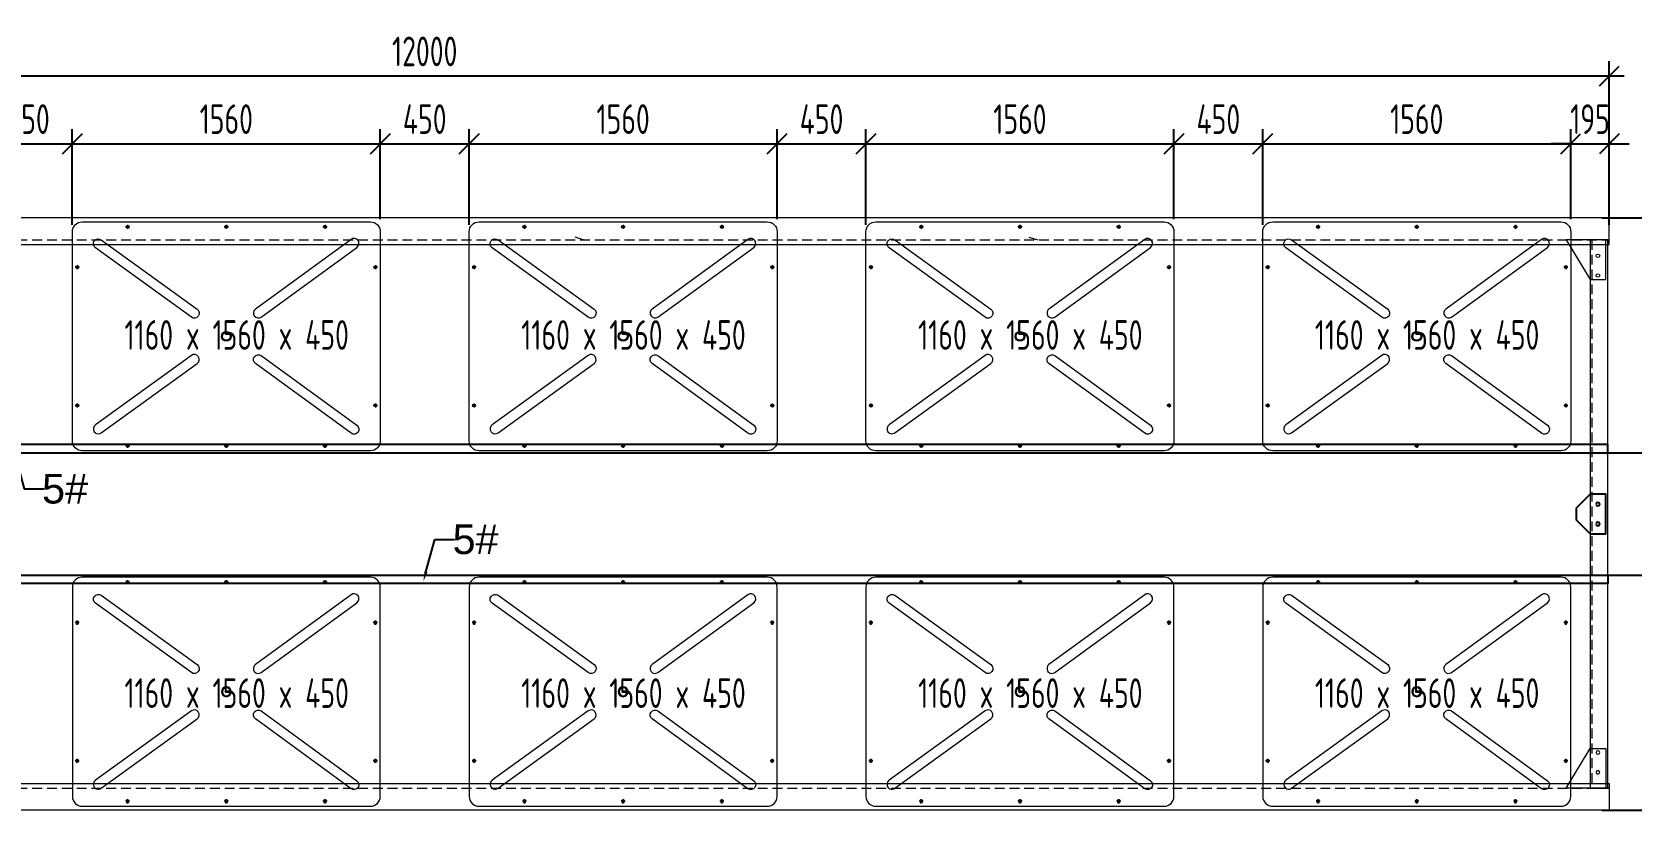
# Model space of a CAD drawing. Header units: millimetres. Extents: x 136606 to 1231039, y 82794 to 127364.
# Drawn here: x 893869 to 901969, y 117123 to 121139 of the extents above; entities that cross this region are included whole.
import ezdxf
from ezdxf import colors
from ezdxf.entities.mleader import LeaderData, LeaderLine
from ezdxf.math import Vec2, Vec3

# ---------------------------------------------------------------- set-up
doc = ezdxf.new("R2010")
doc.units = ezdxf.units.MM
doc.linetypes.add('CENTER', pattern=[0.6, 0.375, -0.075, 0.075, -0.075])
doc.linetypes.add('DASHED', pattern=[0.75, 0.5, -0.25])
for name, color, linetype, lineweight in [('0dim', 6, 'Continuous', 9), ('dim', 6, 'Continuous', 13), ('加强板', 140, 'Continuous', 18), ('文本', 3, 'Continuous', 13), ('浮箱', 160, 'Continuous', 20), ('铝型材', 7, 'Continuous', 13)]:
    doc.layers.add(name, color=color, linetype=linetype, lineweight=lineweight)
doc.layers.add('卡槽', color=242, linetype='Continuous')
doc.layers.add('标注', color=9, linetype='Continuous')
doc.styles.add('Arial', font='arial.ttf')
doc.styles.add('hztxt', font='ros1.shx', dxfattribs={"width": 0.8, "bigfont": 'hztxt.shx'})
doc.dimstyles.new('DIM-50', dxfattribs={"dimscale": 50, "dimtxt": 3, "dimasz": 2, "dimexe": 1.5, "dimexo": 1.5, "dimgap": 1, "dimtad": 1, "dimdec": 1, "dimdsep": 46, "dimtxsty": 'hztxt', "dimblk": 'OBLIQUE', "dimcen": 0, "dimdle": 1.5, "dimclrd": 9, "dimclre": 9, "dimclrt": 2, "dimadec": 1, "dimazin": 0, "dimtfac": 1, "dimtdec": 1, "dimtix": 1, "dimtmove": 2, "dimatfit": 3, "dimldrblk": 'OBLIQUE', "dimfxl": 15, "dimtolj": 1, "dimtzin": 0, "dimarcsym": 1})

# ---------------------------------------------------------------- blocks, each defined once
blk = doc.blocks.new('_Oblique')
at = {"color": 0, "linetype": 'ByBlock', "lineweight": -2}
blk.add_line((-0.5, -0.5), (0.5, 0.5), dxfattribs=at)
blk = doc.blocks.new('*D2362')
at = {"layer": 'Defpoints', "color": 0, "transparency": 16777216}
for p in [(889858.3, 120915.6), (889858.3, 120197.6, 0), (901858.3, 120197.6)]:
    blk.add_point(p, dxfattribs=at)
at = {"layer": '标注', "color": 9, "lineweight": -2, "transparency": 16777216}
for p, q in [((889858.3, 120272.6), (889858.3, 120990.6)), ((901858.3, 120272.6), (901858.3, 120990.6)), ((901933.3, 120915.6), (889783.3, 120915.6))]:
    blk.add_line(p, q, dxfattribs=at)
at = {"layer": '标注', "color": 9, "lineweight": -2, "transparency": 16777216, "xscale": 100, "yscale": 100, "zscale": 100, "rotation": 180}
blk.add_blockref('_Oblique', (889858.3, 120915.6), dxfattribs=at)
at = {"layer": '标注', "color": 9, "lineweight": -2, "transparency": 16777216, "xscale": 100, "yscale": 100, "zscale": 100}
blk.add_blockref('_Oblique', (901858.3, 120915.6), dxfattribs=at)
at = {"layer": '标注', "color": 2, "transparency": 16777216, "insert": (895858.3, 121040.6), "char_height": 150, "attachment_point": 5, "style": 'hztxt'}
blk.add_mtext('\\A1;12000', dxfattribs=at)
blk = doc.blocks.new('*D2367')
at = {"layer": 'Defpoints', "color": 0, "transparency": 16777216}
for p in [(894073.3, 120572.7), (893623.3, 120115.6, 0), (894073.3, 120086.6, 0)]:
    blk.add_point(p, dxfattribs=at)
at = {"layer": '标注', "color": 9, "lineweight": -2, "transparency": 16777216}
for p, q in [((893623.3, 120190.6), (893623.3, 120647.7)), ((894073.3, 120161.6), (894073.3, 120647.7)), ((893548.3, 120572.7), (894148.3, 120572.7))]:
    blk.add_line(p, q, dxfattribs=at)
at = {"layer": '标注', "color": 9, "lineweight": -2, "transparency": 16777216, "xscale": 100, "yscale": 100, "zscale": 100, "rotation": 180}
blk.add_blockref('_Oblique', (893623.3, 120572.7), dxfattribs=at)
at = {"layer": '标注', "color": 9, "lineweight": -2, "transparency": 16777216, "xscale": 100, "yscale": 100, "zscale": 100}
blk.add_blockref('_Oblique', (894073.3, 120572.7), dxfattribs=at)
at = {"layer": '标注', "color": 2, "transparency": 16777216, "insert": (893848.3, 120697.7), "char_height": 150, "attachment_point": 5, "style": 'hztxt'}
blk.add_mtext('\\A1;450', dxfattribs=at)
blk = doc.blocks.new('*D2368')
at = {"layer": 'Defpoints', "color": 0, "transparency": 16777216}
for p in [(895633.3, 120572.7), (894073.3, 120086.6, 0), (895633.3, 120115.6, 0)]:
    blk.add_point(p, dxfattribs=at)
at = {"layer": '标注', "color": 9, "lineweight": -2, "transparency": 16777216}
for p, q in [((894073.3, 120161.6), (894073.3, 120647.7)), ((895633.3, 120190.6), (895633.3, 120647.7)), ((893998.3, 120572.7), (895708.3, 120572.7))]:
    blk.add_line(p, q, dxfattribs=at)
at = {"layer": '标注', "color": 9, "lineweight": -2, "transparency": 16777216, "xscale": 100, "yscale": 100, "zscale": 100, "rotation": 180}
blk.add_blockref('_Oblique', (894073.3, 120572.7), dxfattribs=at)
at = {"layer": '标注', "color": 9, "lineweight": -2, "transparency": 16777216, "xscale": 100, "yscale": 100, "zscale": 100}
blk.add_blockref('_Oblique', (895633.3, 120572.7), dxfattribs=at)
at = {"layer": '标注', "color": 2, "transparency": 16777216, "insert": (894853.3, 120697.7), "char_height": 150, "attachment_point": 5, "style": 'hztxt'}
blk.add_mtext('\\A1;1560', dxfattribs=at)
blk = doc.blocks.new('*D2369')
at = {"layer": 'Defpoints', "color": 0, "transparency": 16777216}
for p in [(896083.3, 120572.7), (895633.3, 120115.6, 0), (896083.3, 120086.6, 0)]:
    blk.add_point(p, dxfattribs=at)
at = {"layer": '标注', "color": 9, "lineweight": -2, "transparency": 16777216}
for p, q in [((895633.3, 120190.6), (895633.3, 120647.7)), ((896083.3, 120161.6), (896083.3, 120647.7)), ((895558.3, 120572.7), (896158.3, 120572.7))]:
    blk.add_line(p, q, dxfattribs=at)
at = {"layer": '标注', "color": 9, "lineweight": -2, "transparency": 16777216, "xscale": 100, "yscale": 100, "zscale": 100, "rotation": 180}
blk.add_blockref('_Oblique', (895633.3, 120572.7), dxfattribs=at)
at = {"layer": '标注', "color": 9, "lineweight": -2, "transparency": 16777216, "xscale": 100, "yscale": 100, "zscale": 100}
blk.add_blockref('_Oblique', (896083.3, 120572.7), dxfattribs=at)
at = {"layer": '标注', "color": 2, "transparency": 16777216, "insert": (895858.3, 120697.7), "char_height": 150, "attachment_point": 5, "style": 'hztxt'}
blk.add_mtext('\\A1;450', dxfattribs=at)
blk = doc.blocks.new('*D2370')
at = {"layer": 'Defpoints', "color": 0, "transparency": 16777216}
for p in [(897643.3, 120572.7), (896083.3, 120086.6, 0), (897643.3, 120115.6, 0)]:
    blk.add_point(p, dxfattribs=at)
at = {"layer": '标注', "color": 9, "lineweight": -2, "transparency": 16777216}
for p, q in [((896083.3, 120161.6), (896083.3, 120647.7)), ((897643.3, 120190.6), (897643.3, 120647.7)), ((896008.3, 120572.7), (897718.3, 120572.7))]:
    blk.add_line(p, q, dxfattribs=at)
at = {"layer": '标注', "color": 9, "lineweight": -2, "transparency": 16777216, "xscale": 100, "yscale": 100, "zscale": 100, "rotation": 180}
blk.add_blockref('_Oblique', (896083.3, 120572.7), dxfattribs=at)
at = {"layer": '标注', "color": 9, "lineweight": -2, "transparency": 16777216, "xscale": 100, "yscale": 100, "zscale": 100}
blk.add_blockref('_Oblique', (897643.3, 120572.7), dxfattribs=at)
at = {"layer": '标注', "color": 2, "transparency": 16777216, "insert": (896863.3, 120697.7), "char_height": 150, "attachment_point": 5, "style": 'hztxt'}
blk.add_mtext('\\A1;1560', dxfattribs=at)
blk = doc.blocks.new('*D2371')
at = {"layer": 'Defpoints', "color": 0, "transparency": 16777216}
for p in [(898093.3, 120572.7), (897643.3, 120115.6, 0), (898093.3, 120086.6, 0)]:
    blk.add_point(p, dxfattribs=at)
at = {"layer": '标注', "color": 9, "lineweight": -2, "transparency": 16777216}
for p, q in [((897643.3, 120190.6), (897643.3, 120647.7)), ((898093.3, 120161.6), (898093.3, 120647.7)), ((897568.3, 120572.7), (898168.3, 120572.7))]:
    blk.add_line(p, q, dxfattribs=at)
at = {"layer": '标注', "color": 9, "lineweight": -2, "transparency": 16777216, "xscale": 100, "yscale": 100, "zscale": 100, "rotation": 180}
blk.add_blockref('_Oblique', (897643.3, 120572.7), dxfattribs=at)
at = {"layer": '标注', "color": 9, "lineweight": -2, "transparency": 16777216, "xscale": 100, "yscale": 100, "zscale": 100}
blk.add_blockref('_Oblique', (898093.3, 120572.7), dxfattribs=at)
at = {"layer": '标注', "color": 2, "transparency": 16777216, "insert": (897868.3, 120697.7), "char_height": 150, "attachment_point": 5, "style": 'hztxt'}
blk.add_mtext('\\A1;450', dxfattribs=at)
blk = doc.blocks.new('*D2372')
at = {"layer": 'Defpoints', "color": 0, "transparency": 16777216}
for p in [(899653.3, 120572.7), (898093.3, 120086.6, 0), (899653.3, 120115.6, 0)]:
    blk.add_point(p, dxfattribs=at)
at = {"layer": '标注', "color": 9, "lineweight": -2, "transparency": 16777216}
for p, q in [((898093.3, 120161.6), (898093.3, 120647.7)), ((899653.3, 120190.6), (899653.3, 120647.7)), ((898018.3, 120572.7), (899728.3, 120572.7))]:
    blk.add_line(p, q, dxfattribs=at)
at = {"layer": '标注', "color": 9, "lineweight": -2, "transparency": 16777216, "xscale": 100, "yscale": 100, "zscale": 100, "rotation": 180}
blk.add_blockref('_Oblique', (898093.3, 120572.7), dxfattribs=at)
at = {"layer": '标注', "color": 9, "lineweight": -2, "transparency": 16777216, "xscale": 100, "yscale": 100, "zscale": 100}
blk.add_blockref('_Oblique', (899653.3, 120572.7), dxfattribs=at)
at = {"layer": '标注', "color": 2, "transparency": 16777216, "insert": (898873.3, 120697.7), "char_height": 150, "attachment_point": 5, "style": 'hztxt'}
blk.add_mtext('\\A1;1560', dxfattribs=at)
blk = doc.blocks.new('*D2373')
at = {"layer": 'Defpoints', "color": 0, "transparency": 16777216}
for p in [(900103.3, 120572.7), (899653.3, 120115.6, 0), (900103.3, 120086.6, 0)]:
    blk.add_point(p, dxfattribs=at)
at = {"layer": '标注', "color": 9, "lineweight": -2, "transparency": 16777216}
for p, q in [((899653.3, 120190.6), (899653.3, 120647.7)), ((900103.3, 120161.6), (900103.3, 120647.7)), ((899578.3, 120572.7), (900178.3, 120572.7))]:
    blk.add_line(p, q, dxfattribs=at)
at = {"layer": '标注', "color": 9, "lineweight": -2, "transparency": 16777216, "xscale": 100, "yscale": 100, "zscale": 100, "rotation": 180}
blk.add_blockref('_Oblique', (899653.3, 120572.7), dxfattribs=at)
at = {"layer": '标注', "color": 9, "lineweight": -2, "transparency": 16777216, "xscale": 100, "yscale": 100, "zscale": 100}
blk.add_blockref('_Oblique', (900103.3, 120572.7), dxfattribs=at)
at = {"layer": '标注', "color": 2, "transparency": 16777216, "insert": (899878.3, 120697.7), "char_height": 150, "attachment_point": 5, "style": 'hztxt'}
blk.add_mtext('\\A1;450', dxfattribs=at)
blk = doc.blocks.new('*D2374')
at = {"layer": 'Defpoints', "color": 0, "transparency": 16777216}
for p in [(901663.3, 120572.7), (900103.3, 120086.6, 0), (901663.3, 120115.6, 0)]:
    blk.add_point(p, dxfattribs=at)
at = {"layer": '标注', "color": 9, "lineweight": -2, "transparency": 16777216}
for p, q in [((900103.3, 120161.6), (900103.3, 120647.7)), ((901663.3, 120190.6), (901663.3, 120647.7)), ((900028.3, 120572.7), (901738.3, 120572.7))]:
    blk.add_line(p, q, dxfattribs=at)
at = {"layer": '标注', "color": 9, "lineweight": -2, "transparency": 16777216, "xscale": 100, "yscale": 100, "zscale": 100, "rotation": 180}
blk.add_blockref('_Oblique', (900103.3, 120572.7), dxfattribs=at)
at = {"layer": '标注', "color": 9, "lineweight": -2, "transparency": 16777216, "xscale": 100, "yscale": 100, "zscale": 100}
blk.add_blockref('_Oblique', (901663.3, 120572.7), dxfattribs=at)
at = {"layer": '标注', "color": 2, "transparency": 16777216, "insert": (900883.3, 120697.7), "char_height": 150, "attachment_point": 5, "style": 'hztxt'}
blk.add_mtext('\\A1;1560', dxfattribs=at)
blk = doc.blocks.new('*D2375')
at = {"layer": 'Defpoints', "color": 0, "transparency": 16777216}
for p in [(901858.3, 120572.7), (901663.3, 120115.6, 0), (901858.3, 120086.6, 0)]:
    blk.add_point(p, dxfattribs=at)
at = {"layer": '标注', "color": 9, "lineweight": -2, "transparency": 16777216}
for p, q in [((901663.3, 120190.6), (901663.3, 120647.7)), ((901858.3, 120161.6), (901858.3, 120647.7)), ((901663.3, 120572.7), (901563.3, 120572.7)), ((901663.3, 120572.7), (901858.3, 120572.7)), ((901858.3, 120572.7), (901958.3, 120572.7))]:
    blk.add_line(p, q, dxfattribs=at)
at = {"layer": '标注', "color": 9, "lineweight": -2, "transparency": 16777216, "xscale": 100, "yscale": 100, "zscale": 100}
blk.add_blockref('_Oblique', (901663.3, 120572.7), dxfattribs=at)
at = {"layer": '标注', "color": 9, "lineweight": -2, "transparency": 16777216, "xscale": 100, "yscale": 100, "zscale": 100, "rotation": 180}
blk.add_blockref('_Oblique', (901858.3, 120572.7), dxfattribs=at)
at = {"layer": '标注', "color": 2, "transparency": 16777216, "insert": (901760.8, 120697.7), "char_height": 150, "attachment_point": 5, "style": 'hztxt'}
blk.add_mtext('\\A1;195', dxfattribs=at)
blk = doc.blocks.new('FX')
at = {"layer": '浮箱', "color": 5, "linetype": 'Continuous'}
for p, q in [((1949463, 183145.6, 0), (1950923, 183145.6, 0)), ((1949413, 182035.6, 0), (1949413, 183095.6, 0)), ((1950973, 183095.6, 0), (1950973, 182035.6, 0)), ((1950923, 181985.6, 0), (1949463, 181985.6, 0))]:
    blk.add_line(p, q, dxfattribs=at)
at = {"layer": '浮箱', "color": 1, "linetype": 'CENTER', "ltscale": 9.652}
for p, q in [((1949693, 183131, 0), (1949693, 183110.1, 0)), ((1950193, 183131, 0), (1950193, 183110.1, 0)), ((1950693, 183131, 0), (1950693, 183110.1, 0)), ((1949703.4, 183120.6, 0), (1949682.5, 183120.6, 0)), ((1950203.4, 183120.6, 0), (1950182.5, 183120.6, 0)), ((1950703.4, 183120.6, 0), (1950682.5, 183120.6, 0)), ((1949448.4, 182915.6, 0), (1949427.5, 182915.6, 0)), ((1949438, 182926, 0), (1949438, 182905.1, 0)), ((1950958.4, 182915.6, 0), (1950937.5, 182915.6, 0)), ((1950948, 182926, 0), (1950948, 182905.1, 0)), ((1949448.4, 182215.6, 0), (1949427.5, 182215.6, 0)), ((1949438, 182226, 0), (1949438, 182205.1, 0)), ((1950958.4, 182215.6, 0), (1950937.5, 182215.6, 0)), ((1950948, 182226, 0), (1950948, 182205.1, 0)), ((1949703.4, 182010.6, 0), (1949682.5, 182010.6, 0)), ((1949693, 182021, 0), (1949693, 182000.1, 0)), ((1950203.4, 182010.6, 0), (1950182.5, 182010.6, 0)), ((1950193, 182021, 0), (1950193, 182000.1, 0)), ((1950703.4, 182010.6, 0), (1950682.5, 182010.6, 0)), ((1950693, 182021, 0), (1950693, 182000.1, 0))]:
    blk.add_line(p, q, dxfattribs=at)
at = {"layer": '浮箱', "linetype": 'Continuous'}
for p, q in [((1950793.9, 183145.7, 0), (1950793.9, 183145.6, 0)), ((1950798.7, 183145.6, 0), (1950798.7, 183145.7, 0)), ((1950798.8, 183145.6, 0), (1950798.8, 183145.7, 0)), ((1950799, 183145.6, 0), (1950799, 183145.7, 0)), ((1950799.6, 183145.7, 0), (1950799.6, 183145.6, 0)), ((1950799.7, 183145.7, 0), (1950799.7, 183145.6, 0)), ((1950800, 183145.7, 0), (1950800, 183145.6, 0)), ((1950805.4, 183145.6, 0), (1950805.4, 183145.7, 0)), ((1949413, 182978.1, 0), (1949412.8, 182978.1, 0)), ((1949412.9, 182972.6, 0), (1949413, 182972.6, 0)), ((1949412.9, 182972.3, 0), (1949413, 182972.3, 0)), ((1949412.9, 182972.3, 0), (1949413, 182972.3, 0)), ((1949413, 182971.6, 0), (1949412.9, 182971.6, 0)), ((1949413, 182971.4, 0), (1949412.9, 182971.4, 0)), ((1949413, 182971.3, 0), (1949412.9, 182971.3, 0)), ((1949412.9, 182966.5, 0), (1949413, 182966.5, 0))]:
    blk.add_line(p, q, dxfattribs=at)
at = {"layer": '浮箱', "color": 5, "linetype": 'Continuous', "elevation": 0}
for points in [[(1949529.9, 183013.8, -1), (1949559.2, 183054.4), (1950045.5, 182703, -0.999989), (1950016.2, 182662.5), (1949529.9, 183013.8)], [(1950854.5, 183016.1, 1), (1950825.1, 183056.6), (1950340, 182703.5, 0.999989), (1950369.4, 182663.1), (1950854.5, 183016.1)], [(1949529.9, 182117.3, 1), (1949559.2, 182076.8), (1950045.5, 182428.2, 0.999989), (1950016.2, 182468.7), (1949529.9, 182117.3)], [(1950854.5, 182115, -1), (1950825.1, 182074.6), (1950340, 182427.7, -0.999989), (1950369.4, 182468.1), (1950854.5, 182115)]]:
    blk.add_lwpolyline(points, format="xyb", dxfattribs=at)
blk.add_lwpolyline([(1950207.7, 182585.8), (1950207.7, 182585.8)], dxfattribs=at)
at = {"layer": '浮箱', "color": 9, "linetype": 'Continuous'}
for centre in [(1949693, 183120.6, 0), (1950193, 183120.6, 0), (1950693, 183120.6, 0), (1949438, 182915.6, 0), (1950948, 182915.6, 0), (1949438, 182215.6, 0), (1950948, 182215.6, 0), (1949693, 182010.6, 0), (1950193, 182010.6, 0), (1950693, 182010.6, 0)]:
    blk.add_circle(centre, 7.5, dxfattribs=at)
at = {"layer": '浮箱', "color": 5, "linetype": 'Continuous'}
for radius in [25, 20]:
    blk.add_circle((1950193, 182565.6, 0), radius, dxfattribs=at)
at = {"layer": '浮箱', "color": 5, "linetype": 'Continuous', "extrusion": (0, 0, -1)}
for centre, start, end in [((-1949463, 183095.6, 0), 0, 90), ((-1950923, 183095.6, 0), 90, 180), ((-1949463, 182035.6, 0), 270, 0), ((-1950923, 182035.6, 0), 180, 270)]:
    blk.add_arc(centre, 50, start, end, dxfattribs=at)
blk = doc.blocks.new('A$C0D8A069B')
blk.add_lwpolyline([(80, -100), (0, -100), (0, 100), (80, 100), (150, 30), (150, -30), (80, -100)])
for centre in [(40, 50), (40, -50)]:
    blk.add_circle(centre, 9)
blk = doc.blocks.new('*D2350')
at = {"layer": 'Defpoints', "color": 0, "transparency": 16777216}
for p in [(901858.3, 120197.6), (901858.3, 117197.6), (902816.5, 117197.6)]:
    blk.add_point(p, dxfattribs=at)
at = {"layer": '标注', "color": 9, "lineweight": -2, "transparency": 16777216}
for p, q in [((901933.3, 120197.6), (902891.5, 120197.6)), ((902816.5, 120272.6), (902816.5, 117122.6)), ((901933.3, 117197.6), (902891.5, 117197.6))]:
    blk.add_line(p, q, dxfattribs=at)
at = {"layer": '标注', "color": 9, "lineweight": -2, "transparency": 16777216, "xscale": 100, "yscale": 100, "zscale": 100}
for p, rotation in [((902816.5, 120197.6), 90), ((902816.5, 117197.6), 270)]:
    blk.add_blockref('_Oblique', p, dxfattribs=dict(at, rotation=rotation))
at = {"layer": '标注', "color": 2, "transparency": 16777216, "insert": (902691.5, 118697.6), "char_height": 150, "attachment_point": 5, "rotation": 90, "style": 'hztxt'}
blk.add_mtext('\\A1;3000', dxfattribs=at)
blk = doc.blocks.new('*D2351')
at = {"layer": 'Defpoints', "color": 0, "transparency": 16777216}
for p in [(901746.3, 120197.6), (902356.5, 120197.6), (901746.3, 119007.6, 0)]:
    blk.add_point(p, dxfattribs=at)
at = {"layer": '标注', "color": 9, "lineweight": -2, "transparency": 16777216}
for p, q in [((901821.3, 120197.6), (902431.5, 120197.6)), ((902356.5, 118932.6), (902356.5, 120272.6)), ((901821.3, 119007.6), (902431.5, 119007.6))]:
    blk.add_line(p, q, dxfattribs=at)
at = {"layer": '标注', "color": 9, "lineweight": -2, "transparency": 16777216, "xscale": 100, "yscale": 100, "zscale": 100}
for p, rotation in [((902356.5, 120197.6), 90), ((902356.5, 119007.6), 270)]:
    blk.add_blockref('_Oblique', p, dxfattribs=dict(at, rotation=rotation))
at = {"layer": '标注', "color": 2, "transparency": 16777216, "insert": (902231.5, 119602.6), "char_height": 150, "attachment_point": 5, "rotation": 90, "style": 'hztxt'}
blk.add_mtext('\\A1;1190', dxfattribs=at)
blk = doc.blocks.new('*D2352')
at = {"layer": 'Defpoints', "color": 0, "transparency": 16777216}
for p in [(901746.3, 118387.6, 0), (901746.3, 117197.6), (902356.5, 117197.6)]:
    blk.add_point(p, dxfattribs=at)
at = {"layer": '标注', "color": 9, "lineweight": -2, "transparency": 16777216}
for p, q in [((902356.5, 118462.6), (902356.5, 117122.6)), ((901821.3, 118387.6), (902431.5, 118387.6)), ((901821.3, 117197.6), (902431.5, 117197.6))]:
    blk.add_line(p, q, dxfattribs=at)
at = {"layer": '标注', "color": 9, "lineweight": -2, "transparency": 16777216, "xscale": 100, "yscale": 100, "zscale": 100}
for p, rotation in [((902356.5, 118387.6), 90), ((902356.5, 117197.6), 270)]:
    blk.add_blockref('_Oblique', p, dxfattribs=dict(at, rotation=rotation))
at = {"layer": '标注', "color": 2, "transparency": 16777216, "insert": (902231.5, 117792.6), "char_height": 150, "attachment_point": 5, "rotation": 90, "style": 'hztxt'}
blk.add_mtext('\\A1;1190', dxfattribs=at)
blk = doc.blocks.new('*D2353')
at = {"layer": 'Defpoints', "color": 0, "transparency": 16777216}
for p in [(901746.3, 119007.6), (901746.3, 118387.6, 0), (902356.5, 118387.6)]:
    blk.add_point(p, dxfattribs=at)
at = {"layer": '标注', "color": 9, "lineweight": -2, "transparency": 16777216}
for p, q in [((902356.5, 119082.6), (902356.5, 118312.6)), ((901821.3, 119007.6), (902431.5, 119007.6)), ((901821.3, 118387.6), (902431.5, 118387.6))]:
    blk.add_line(p, q, dxfattribs=at)
at = {"layer": '标注', "color": 9, "lineweight": -2, "transparency": 16777216, "xscale": 100, "yscale": 100, "zscale": 100}
for p, rotation in [((902356.5, 119007.6), 90), ((902356.5, 118387.6), 270)]:
    blk.add_blockref('_Oblique', p, dxfattribs=dict(at, rotation=rotation))
at = {"layer": '标注', "color": 2, "transparency": 16777216, "insert": (902231.5, 118697.6), "char_height": 150, "attachment_point": 5, "rotation": 90, "style": 'hztxt'}
blk.add_mtext('\\A1;620', dxfattribs=at)
blk = doc.blocks.new('连接加强板')
at = {"layer": '加强板'}
blk.add_lwpolyline([(-194915.5, -558.8), (-194915.5, -358.8), (-195115.5, -478.8), (-195115.5, -558.8)], close=True, dxfattribs=at)
for centre in [(-195095.5, -518.8), (-194995.5, -518.8)]:
    blk.add_circle(centre, 9, dxfattribs=at)
blk = doc.blocks.new('*U2194')
at = {"rotation": 90.00000000000001}
blk.add_blockref('连接加强板', (-458.8, 195015.5), dxfattribs=at)
blk = doc.blocks.new('*U2195')
at = {"color": 0, "linetype": 'ByBlock', "lineweight": -2, "transparency": 16777216}
blk.add_blockref('*U2194', (0, 0), dxfattribs=at)
blk = doc.blocks.new('*U2196')
at = {"rotation": 90.00000000000001}
blk.add_blockref('连接加强板', (-458.8, 195015.5), dxfattribs=at)
blk = doc.blocks.new('*U2197')
at = {"color": 0, "linetype": 'ByBlock', "lineweight": -2, "transparency": 16777216}
blk.add_blockref('*U2196', (0, 0), dxfattribs=at)

msp = doc.modelspace()

# ---------------------------------------------------------------- linework, layer by layer
at = {"layer": '0dim'}
for p, q in [((896619.3647, 120102.3928), (896664.3264, 120085.5863)), ((898918.4503, 120099.7067), (898964.3386, 120085.6262))]:
    msp.add_line(p, q, dxfattribs=at)
at = {"layer": 'dim', "color": 1, "linetype": 'DASHED', "ltscale": 100}
for p, q in [((889970.3378, 120085.6262), (901858.3378, 120085.6262)), ((901769.8378, 120085.6262), (901769.8378, 117309.6262)), ((889970.3378, 117309.6262), (901858.3378, 117309.6262))]:
    msp.add_line(p, q, dxfattribs=at)
at = {"layer": '卡槽', "color": 22, "ltscale": 5000}
for points in [[(889858.3378, 119049.6262), (889858.3378, 119007.6262), (901850.8378, 119007.6262), (901850.8378, 119049.6262)], [(889858.3378, 118345.6262), (889858.3378, 118387.6262), (901850.8378, 118387.6262), (901850.8378, 118345.6262)]]:
    msp.add_lwpolyline(points, close=True, dxfattribs=at)
at = {"layer": '铝型材', "color": 3}
for points in [[(901858.3378, 120197.6262), (889858.3378, 120197.6262), (889993.3378, 120062.6262), (901858.3378, 120062.6262)], [(901858.3378, 117197.6262), (889858.3378, 117197.6262), (889993.3378, 117332.6262), (901858.3378, 117332.6262)]]:
    msp.add_lwpolyline(points, close=True, dxfattribs=at)
at = {"layer": '铝型材', "color": 200}
msp.add_lwpolyline([(901850.8378, 117309.6262), (901850.8378, 120085.6262), (901760.8378, 120085.6262), (901760.8378, 117309.6262)], close=True, dxfattribs=at)

# ---------------------------------------------------------------- block references
for p in [(-1055339.6304, -62967.9626, 0.0005), (-1053329.6304, -62967.9626, 0.0005), (-1051319.6304, -62967.9626, 0.0005), (-1049309.6304, -62967.9626, 0.0005)]:
    msp.add_blockref('FX', p)
at = {"color": 7}
msp.add_blockref('*U2195', (901740.8378, 119985.6262), dxfattribs=at)
at = {"xscale": -1}
msp.add_blockref('A$C0D8A069B', (901840.8378, 118697.6262), dxfattribs=at)
at = {"xscale": -1, "rotation": 180}
for p in [(-1055339.6304, 300363.215, 0.0005), (-1053329.6304, 300363.215, 0.0005), (-1051319.6304, 300363.215, 0.0005), (-1049309.6304, 300363.215, 0.0005)]:
    msp.add_blockref('FX', p, dxfattribs=at)
at = {"color": 7, "xscale": -1, "rotation": 180}
msp.add_blockref('*U2197', (901740.8378, 117409.6262), dxfattribs=at)

# ---------------------------------------------------------------- texts
at = {"layer": '文本', "color": 3, "char_height": 150, "style": 'hztxt'}
for insert, attachment_point in [((895474.1989, 119679.5929, -0.0005), 3), ((897484.1989, 119679.5929, -0.0005), 3), ((899494.1989, 119679.5929, -0.0005), 3), ((901504.1989, 119679.5929, -0.0005), 3), ((895474.1989, 117715.6595, -0.0005), 9), ((897484.1989, 117715.6595, -0.0005), 9), ((899494.1989, 117715.6595, -0.0005), 9), ((901504.1989, 117715.6595, -0.0005), 9)]:
    msp.add_mtext('\\pi41.0595;1160 x 1560 x 450          ', dxfattribs=dict(at, insert=insert, attachment_point=attachment_point))

# ---------------------------------------------------------------- dimensions: what is measured, and where the dimension line sits
at = {"layer": '标注'}
for base, p1, p2, angle, picture, middle in [((889858.3378, 120915.6377), (901858.3378, 120197.6262), (889858.3378, 120197.6262, 0.0005), 180, '*D2362', (895858.3378, 121040.6377)), ((902356.4962, 120197.6262), (901746.3378, 119007.6262, 0.0005), (901746.3378, 120197.6262), 90, '*D2351', (902231.4962, 119602.6262)), ((902816.5428, 117197.6262), (901858.3378, 120197.6262), (901858.3378, 117197.6262), 90, '*D2350', (902691.5428, 118697.6262)), ((902356.4962, 118387.6262), (901746.3378, 119007.6262), (901746.3378, 118387.6262, 0.0005), 90, '*D2353', (902231.4962, 118697.6262)), ((902356.4962, 117197.6262), (901746.3378, 118387.6262, 0.0005), (901746.3378, 117197.6262), 270, '*D2352', (902231.4962, 117792.6262))]:
    dim = msp.add_linear_dim(base=base, p1=p1, p2=p2, angle=angle, dimstyle='DIM-50', dxfattribs=at)
    dim.commit()
    dim.dimension.update_dxf_attribs({"geometry": picture, "text_midpoint": middle})
for base, p1, p2, picture, middle in [((894073.3378, 120572.7257), (893623.3378, 120115.6262, -0.001), (894073.3378, 120086.6262, -0.001), '*D2367', (893848.3378, 120697.7257)), ((895633.3378, 120572.7257), (894073.3378, 120086.6262, -0.001), (895633.3378, 120115.6262, -0.001), '*D2368', (894853.3378, 120697.7257)), ((896083.3378, 120572.7257), (895633.3378, 120115.6262, -0.001), (896083.3378, 120086.6262, -0.001), '*D2369', (895858.3378, 120697.7257)), ((897643.3378, 120572.7257), (896083.3378, 120086.6262, -0.001), (897643.3378, 120115.6262, -0.001), '*D2370', (896863.3378, 120697.7257)), ((898093.3378, 120572.7257), (897643.3378, 120115.6262, -0.001), (898093.3378, 120086.6262, -0.001), '*D2371', (897868.3378, 120697.7257)), ((899653.3378, 120572.7257), (898093.3378, 120086.6262, -0.001), (899653.3378, 120115.6262, -0.001), '*D2372', (898873.3378, 120697.7257)), ((900103.3378, 120572.7257), (899653.3378, 120115.6262, -0.001), (900103.3378, 120086.6262, -0.001), '*D2373', (899878.3378, 120697.7257)), ((901663.3378, 120572.7257), (900103.3378, 120086.6262, -0.001), (901663.3378, 120115.6262, -0.001), '*D2374', (900883.3378, 120697.7257)), ((901858.3378, 120572.7257), (901663.3378, 120115.6262, -0.001), (901858.3378, 120086.6262, 0.001), '*D2375', (901760.8378, 120697.7257))]:
    dim = msp.add_linear_dim(base=base, p1=p1, p2=p2, dimstyle='DIM-50', dxfattribs=at)
    dim.commit()
    dim.dimension.update_dxf_attribs({"geometry": picture, "text_midpoint": middle})

# ---------------------------------------------------------------- leaders
at = {"layer": '标注', "color": 6}
ml = msp.add_multileader_mtext('Standard', dxfattribs=at)
ml.set_content('5#', color=6, style='Arial')
ml.set_leader_properties(color=8)
ml.build(insert=Vec2(0, 0))
ml.multileader.update_dxf_attribs({"dogleg_length": 100, "arrow_head_size": 50})
ctx = ml.context
ctx.base_point, ctx.char_height, ctx.arrow_head_size, ctx.plane_origin = Vec3(893930.128, 118824.6767), 150, 50, Vec3(894131.0916, 117326.0878)
ctx.text_align_type = 2
notes = []
notes.append((ctx, [(1, (1, 1, 0), (893830.128, 118824.6767), (1, 0), 100, [(0, [(893773.0483, 119035.9752)], 0, [])])]))
ctx.mtext.insert, ctx.mtext.alignment, ctx.mtext.flow_direction = Vec3(894153.0124, 118900.9356), 3, 5
ml = msp.add_multileader_mtext('Standard', dxfattribs=at)
ml.set_content('5#', color=6, style='Arial')
ml.set_leader_properties(color=8)
ml.build(insert=Vec2(0, 0))
ml.multileader.update_dxf_attribs({"dogleg_length": 100, "arrow_head_size": 50})
ctx = ml.context
ctx.base_point, ctx.char_height, ctx.arrow_head_size, ctx.plane_origin = Vec3(896008.7981, 118568.5744), 150, 50, Vec3(896209.7617, 120067.1633)
ctx.text_align_type = 2
notes.append((ctx, [(1, (1, 1, 0), (895908.7981, 118568.5744), (1, 0), 100, [(0, [(895851.7184, 118357.2759)], 0, [])])]))
ctx.mtext.insert, ctx.mtext.alignment, ctx.mtext.flow_direction = Vec3(896232.5239, 118644.8534), 3, 5
for ctx, leaders in notes:
    for number, flags, end, landing, length, lines in leaders:
        leader = LeaderData()
        leader.index, (leader.has_last_leader_line, leader.has_dogleg_vector, leader.attachment_direction) = number, flags
        leader.last_leader_point, leader.dogleg_vector, leader.dogleg_length = Vec3(end), Vec3(landing), length
        for number, points, colour, breaks in lines:
            line = LeaderLine()
            line.index, line.vertices, line.color, line.breaks = number, Vec3.list(points), colors.encode_raw_color(colour), breaks
            leader.lines.append(line)
        ctx.leaders.append(leader)

doc.saveas('drawing.dxf')
